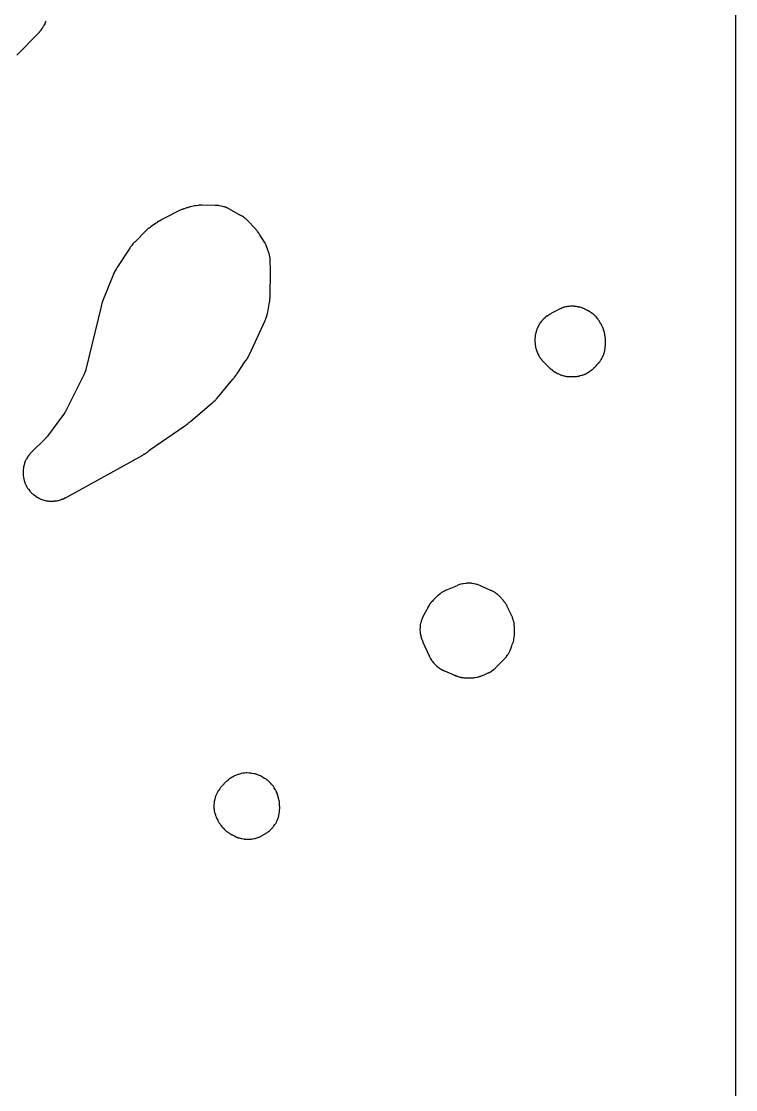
# Model space of a CAD drawing. Header units: millimetres. Extents: x 0 to 300, y 0 to 300.
# Drawn here: x 237.7 to 300.1, y 56.7 to 150 of the extents above; entities that cross this region are included whole.
import ezdxf

# ---------------------------------------------------------------- set-up
doc = ezdxf.new("R2010")
doc.units = ezdxf.units.MM
doc.layers.add('CUT', color=7, linetype='CONTINUOUS')

msp = doc.modelspace()

# ---------------------------------------------------------------- linework, layer by layer
at = {"layer": 'CUT'}
for points in [[(300.05, 299.43), (300.05, 0.57)], [(237.29, 147.05), (239.21, 148.99), (239.25, 149.03), (239.27, 149.07), (239.28, 149.08), (239.35, 149.16), (239.36, 149.18), (239.38, 149.2), (239.4, 149.22), (239.51, 149.37), (239.51, 149.38), (239.54, 149.42), (239.63, 149.57), (239.67, 149.63), (239.67, 149.64), (239.68, 149.66), (239.68, 149.67), (239.69, 149.68), (239.69, 149.69), (239.71, 149.71), (239.75, 149.79), (239.77, 149.84), (239.77, 149.85), (239.79, 149.9), (239.82, 149.98), (239.84, 150.04)]]:
    msp.add_lwpolyline(points, dxfattribs=at)
for points in [[(237.87, 110.15), (237.89, 110.08), (237.94, 109.87), (237.95, 109.85), (237.96, 109.79), (237.98, 109.75), (237.98, 109.74), (238, 109.68), (238.02, 109.63), (238.05, 109.58), (238.13, 109.41), (238.17, 109.33), (238.2, 109.28), (238.23, 109.24), (238.24, 109.22), (238.26, 109.2), (238.3, 109.14), (238.42, 108.99), (238.43, 108.98), (238.53, 108.86), (238.57, 108.81), (238.62, 108.77), (238.67, 108.73), (238.71, 108.7), (238.72, 108.7), (238.75, 108.67), (238.75, 108.66), (238.79, 108.64), (238.94, 108.53), (238.98, 108.5), (239.13, 108.41), (239.17, 108.39), (239.19, 108.37), (239.22, 108.36), (239.24, 108.35), (239.25, 108.35), (239.28, 108.32), (239.33, 108.3), (239.38, 108.28), (239.41, 108.27), (239.57, 108.21), (239.65, 108.19), (239.68, 108.19), (239.86, 108.14), (239.91, 108.13), (239.94, 108.13), (239.96, 108.12), (240.01, 108.12), (240.02, 108.12), (240.09, 108.11), (240.13, 108.11), (240.33, 108.1), (240.4, 108.1), (240.55, 108.11), (240.59, 108.12), (240.74, 108.14), (240.75, 108.14), (240.82, 108.14), (240.9, 108.16), (240.94, 108.17), (241, 108.19), (241.1, 108.22), (241.2, 108.26), (241.23, 108.27), (241.25, 108.27), (241.27, 108.28), (241.31, 108.29), (241.36, 108.31), (241.49, 108.38), (241.52, 108.39), (241.54, 108.4), (241.56, 108.41), (241.58, 108.42), (241.59, 108.43), (248.28, 112.12), (248.33, 112.15), (248.37, 112.19), (248.41, 112.21), (248.55, 112.29), (248.56, 112.29), (248.6, 112.32), (248.65, 112.35), (248.69, 112.38), (248.76, 112.45), (248.77, 112.45), (248.78, 112.47), (248.79, 112.48), (248.8, 112.48), (248.81, 112.49), (248.84, 112.51), (248.85, 112.52), (248.88, 112.55), (248.9, 112.56), (248.91, 112.57), (251.95, 114.67), (251.96, 114.67), (251.99, 114.69), (252.01, 114.71), (252.04, 114.73), (252.05, 114.74), (252.07, 114.75), (252.1, 114.76), (252.1, 114.77), (252.11, 114.78), (252.12, 114.79), (252.13, 114.79), (252.14, 114.8), (252.18, 114.82), (252.19, 114.84), (252.22, 114.85), (252.26, 114.9), (252.3, 114.94), (252.31, 114.95), (252.32, 114.96), (252.33, 114.96), (252.35, 114.98), (252.37, 115), (252.38, 115), (252.41, 115.02), (252.42, 115.03), (252.43, 115.04), (252.47, 115.08), (254.29, 116.62), (254.32, 116.66), (254.34, 116.67), (254.39, 116.71), (254.47, 116.78), (254.49, 116.81), (254.53, 116.85), (254.53, 116.84), (254.6, 116.9), (254.63, 116.94), (254.65, 116.96), (254.69, 117), (254.72, 117.04), (254.73, 117.05), (254.73, 117.06), (254.74, 117.06), (254.74, 117.07), (254.75, 117.08), (254.77, 117.1), (254.78, 117.1), (256.16, 118.74), (256.18, 118.76), (256.21, 118.8), (256.29, 118.91), (256.29, 118.92), (256.3, 118.93), (256.32, 118.96), (256.4, 119.07), (256.43, 119.11), (256.45, 119.13), (256.47, 119.15), (256.47, 119.16), (256.49, 119.19), (256.5, 119.21), (256.5, 119.22), (256.51, 119.22), (256.52, 119.24), (256.54, 119.26), (256.55, 119.28), (257.21, 120.27), (257.28, 120.37), (257.29, 120.38), (257.29, 120.39), (257.3, 120.4), (257.3, 120.41), (257.31, 120.42), (257.34, 120.45), (257.34, 120.46), (257.38, 120.5), (257.38, 120.51), (257.41, 120.55), (257.42, 120.57), (257.45, 120.62), (257.46, 120.64), (257.48, 120.66), (257.49, 120.68), (257.5, 120.7), (257.53, 120.75), (257.54, 120.77), (257.55, 120.79), (257.55, 120.8), (257.57, 120.86), (257.58, 120.87), (257.59, 120.9), (257.59, 120.91), (258.97, 123.89), (258.98, 123.9), (259, 123.96), (259.01, 123.96), (259.03, 124.02), (259.07, 124.13), (259.08, 124.15), (259.09, 124.18), (259.1, 124.21), (259.18, 124.5), (259.19, 124.55), (259.19, 124.56), (259.2, 124.61), (259.36, 125.48), (259.37, 125.54), (259.37, 125.59), (259.37, 125.61), (259.39, 125.78), (259.39, 125.79), (259.4, 125.83), (259.41, 125.89), (259.41, 125.95), (259.41, 126.03), (259.43, 128.15), (259.43, 128.16), (259.43, 128.3), (259.43, 128.32), (259.41, 129.08), (259.41, 129.16), (259.41, 129.21), (259.4, 129.34), (259.39, 129.38), (259.38, 129.43), (259.34, 129.6), (259.34, 129.61), (259.33, 129.68), (259.31, 129.74), (259.29, 129.79), (259.29, 129.81), (259.27, 129.86), (259.27, 129.87), (259.19, 130.11), (259.18, 130.14), (259.16, 130.19), (259.07, 130.42), (259.05, 130.46), (259.03, 130.5), (258.99, 130.57), (258.99, 130.58), (258.98, 130.59), (258.97, 130.62), (258.96, 130.63), (258.96, 130.64), (258.96, 130.65), (258.94, 130.67), (258.92, 130.7), (258.91, 130.72), (258.51, 131.37), (258.47, 131.43), (258.42, 131.48), (258.42, 131.49), (258.41, 131.5), (258.31, 131.64), (258.3, 131.66), (258.26, 131.71), (258.26, 131.72), (258.22, 131.78), (258.18, 131.83), (258.14, 131.87), (258.12, 131.89), (258.1, 131.91), (258.08, 131.94), (257.46, 132.57), (257.44, 132.6), (257.4, 132.64), (257.35, 132.69), (257.3, 132.73), (257.26, 132.76), (257.21, 132.81), (257.12, 132.88), (257.11, 132.89), (257.07, 132.92), (257.03, 132.95), (256.98, 132.98), (256.97, 132.98), (256.96, 132.99), (256.95, 132.99), (256.92, 133.02), (256.9, 133.03), (256.89, 133.03), (256.85, 133.05), (256.84, 133.05), (256.83, 133.06), (255.85, 133.6), (255.81, 133.63), (255.76, 133.66), (255.71, 133.69), (255.7, 133.69), (255.68, 133.7), (255.65, 133.71), (255.64, 133.72), (255.63, 133.73), (255.62, 133.73), (255.59, 133.74), (255.57, 133.75), (255.53, 133.76), (255.52, 133.77), (255.49, 133.78), (255.43, 133.8), (255.41, 133.8), (255.38, 133.81), (255.37, 133.81), (255.36, 133.81), (255.17, 133.86), (255.12, 133.87), (254.95, 133.9), (254.92, 133.91), (254.83, 133.92), (254.82, 133.92), (254.72, 133.93), (254.66, 133.93), (254.61, 133.93), (253.46, 133.95), (253.42, 133.95), (253.19, 133.94), (253.14, 133.93), (252.95, 133.9), (252.93, 133.9), (252.88, 133.9), (252.82, 133.89), (252.42, 133.8), (252.36, 133.78), (252.32, 133.76), (252.23, 133.74), (252.2, 133.73), (252.17, 133.73), (252.14, 133.72), (252.11, 133.71), (252.09, 133.71), (252.04, 133.69), (251.89, 133.64), (251.84, 133.62), (251.82, 133.61), (251.74, 133.58), (251.68, 133.56), (251.65, 133.54), (251.58, 133.51), (251.55, 133.5), (250.13, 132.77), (250.08, 132.75), (250.02, 132.73), (249.97, 132.71), (249.95, 132.7), (249.94, 132.69), (249.92, 132.68), (249.9, 132.66), (249.89, 132.65), (249.87, 132.64), (249.84, 132.63), (249.84, 132.62), (249.83, 132.62), (249.79, 132.59), (249.76, 132.58), (249.72, 132.56), (249.71, 132.56), (249.7, 132.55), (249.68, 132.54), (249.66, 132.53), (249.65, 132.52), (249.64, 132.52), (249.63, 132.51), (249.62, 132.5), (249.61, 132.5), (249.6, 132.49), (249.59, 132.48), (249.58, 132.48), (249.57, 132.47), (249.55, 132.46), (249.53, 132.44), (249.5, 132.42), (249.46, 132.39), (249.43, 132.37), (249.42, 132.36), (249.41, 132.35), (249.02, 132.08), (249.01, 132.08), (248.99, 132.06), (248.97, 132.05), (248.95, 132.03), (248.92, 132.01), (248.88, 131.98), (248.84, 131.95), (248.82, 131.93), (248.79, 131.91), (248.77, 131.9), (248.76, 131.89), (248.72, 131.87), (248.58, 131.75), (248.54, 131.71), (247.61, 130.75), (247.59, 130.73), (247.58, 130.72), (247.56, 130.71), (247.51, 130.67), (247.47, 130.63), (247.43, 130.58), (247.35, 130.48), (247.34, 130.46), (247.32, 130.44), (247.3, 130.41), (247.29, 130.39), (247.22, 130.3), (247.19, 130.26), (247.19, 130.25), (247.16, 130.21), (247.15, 130.19), (246.03, 128.49), (245.99, 128.43), (245.97, 128.39), (245.96, 128.37), (245.86, 128.19), (245.82, 128.11), (245.74, 127.94), (245.7, 127.86), (245.69, 127.84), (245.67, 127.79), (244.8, 125.61), (244.79, 125.6), (244.79, 125.59), (244.78, 125.57), (244.77, 125.54), (244.76, 125.5), (244.75, 125.48), (244.75, 125.46), (244.74, 125.44), (244.74, 125.43), (244.72, 125.38), (244.72, 125.37), (244.72, 125.36), (244.68, 125.24), (244.68, 125.23), (244.67, 125.19), (244.66, 125.17), (244.66, 125.16), (244.65, 125.11), (243.32, 119.59), (243.3, 119.52), (243.29, 119.51), (243.28, 119.48), (243.27, 119.45), (243.26, 119.43), (243.25, 119.4), (243.24, 119.37), (243.23, 119.34), (243.23, 119.33), (243.22, 119.32), (243.22, 119.31), (243.22, 119.3), (243.21, 119.29), (243.21, 119.27), (243.21, 119.26), (243.2, 119.25), (243.2, 119.24), (243.18, 119.22), (243.17, 119.2), (243.16, 119.18), (243.16, 119.17), (243.14, 119.13), (241.68, 116.23), (241.65, 116.17), (241.63, 116.11), (241.62, 116.1), (241.62, 116.09), (241.58, 116.02), (241.57, 116), (241.56, 115.98), (241.53, 115.93), (241.52, 115.9), (241.5, 115.87), (241.5, 115.86), (241.49, 115.85), (241.47, 115.83), (241.46, 115.81), (241.45, 115.8), (241.44, 115.79), (239.96, 113.79), (239.93, 113.74), (239.9, 113.7), (239.84, 113.64), (239.84, 113.63), (239.82, 113.62), (239.81, 113.6), (239.8, 113.6), (239.76, 113.55), (238.61, 112.4), (238.58, 112.38), (238.54, 112.35), (238.51, 112.31), (238.48, 112.28), (238.43, 112.24), (238.41, 112.2), (238.4, 112.18), (238.36, 112.13), (238.35, 112.11), (238.29, 112.04), (238.26, 112), (238.23, 111.95), (238.23, 111.94), (238.22, 111.93), (238.21, 111.91), (238.18, 111.88), (238.13, 111.8), (238.1, 111.75), (238.1, 111.74), (238.08, 111.7), (238.06, 111.65), (238.03, 111.6), (238.02, 111.59), (238.02, 111.58), (238.01, 111.55), (238, 111.53), (237.99, 111.49), (237.98, 111.48), (237.97, 111.45), (237.96, 111.41), (237.95, 111.39), (237.95, 111.36), (237.94, 111.34), (237.94, 111.32), (237.93, 111.31), (237.9, 111.17), (237.88, 111.12), (237.87, 111.06), (237.84, 110.82), (237.84, 110.79), (237.83, 110.64), (237.83, 110.56), (237.84, 110.43), (237.84, 110.42), (237.84, 110.39), (237.84, 110.37), (237.85, 110.33), (237.87, 110.23), (237.87, 110.22), (237.87, 110.2)], [(282.54, 121.85), (282.55, 121.84), (282.55, 121.83), (282.55, 121.81), (282.55, 121.78), (282.55, 121.75), (282.56, 121.71), (282.57, 121.67), (282.57, 121.65), (282.57, 121.63), (282.58, 121.57), (282.59, 121.51), (282.6, 121.47), (282.62, 121.41), (282.64, 121.33), (282.64, 121.32), (282.65, 121.3), (282.66, 121.28), (282.66, 121.27), (282.68, 121.22), (282.68, 121.21), (282.69, 121.18), (282.69, 121.17), (282.71, 121.13), (282.71, 121.11), (282.72, 121.09), (282.73, 121.06), (282.74, 121.04), (282.76, 121.01), (282.77, 121), (282.78, 120.98), (282.78, 120.97), (282.83, 120.87), (282.85, 120.83), (282.86, 120.82), (282.86, 120.81), (282.87, 120.79), (282.87, 120.78), (282.88, 120.76), (282.92, 120.71), (282.95, 120.65), (282.97, 120.63), (282.98, 120.63), (282.99, 120.62), (282.99, 120.61), (283.01, 120.59), (283.02, 120.57), (283.03, 120.56), (283.08, 120.5), (283.09, 120.48), (283.11, 120.46), (283.11, 120.45), (283.13, 120.43), (283.14, 120.42), (283.14, 120.41), (283.15, 120.4), (283.19, 120.36), (283.25, 120.3), (283.28, 120.27), (283.3, 120.25), (283.3, 120.24), (283.84, 119.71), (283.86, 119.7), (283.87, 119.69), (283.91, 119.64), (283.95, 119.62), (283.96, 119.62), (283.97, 119.61), (283.97, 119.6), (283.98, 119.59), (283.99, 119.59), (284.02, 119.57), (284.03, 119.55), (284.04, 119.54), (284.05, 119.53), (284.06, 119.53), (284.07, 119.52), (284.08, 119.51), (284.23, 119.4), (284.26, 119.38), (284.28, 119.37), (284.29, 119.36), (284.3, 119.36), (284.31, 119.36), (284.33, 119.34), (284.4, 119.3), (284.41, 119.29), (284.43, 119.28), (284.44, 119.28), (284.46, 119.26), (284.49, 119.25), (284.51, 119.24), (284.52, 119.24), (284.53, 119.24), (284.66, 119.18), (284.7, 119.16), (284.71, 119.15), (284.72, 119.15), (284.73, 119.15), (284.74, 119.14), (284.75, 119.14), (284.79, 119.12), (284.8, 119.12), (284.85, 119.1), (284.88, 119.09), (284.9, 119.08), (284.96, 119.07), (284.97, 119.07), (284.98, 119.07), (285.11, 119.04), (285.12, 119.03), (285.14, 119.03), (285.17, 119.02), (285.18, 119.02), (285.22, 119.01), (285.27, 119), (285.33, 119), (285.34, 119), (285.36, 119), (285.38, 119), (285.39, 118.99), (285.4, 118.99), (285.42, 118.99), (285.44, 118.99), (285.46, 118.99), (285.49, 118.99), (285.5, 118.99), (285.54, 118.99), (285.57, 118.99), (285.59, 118.98), (285.61, 118.98), (285.62, 118.98), (285.64, 118.98), (285.68, 118.98), (285.74, 118.98), (285.82, 118.98), (285.89, 118.98), (285.9, 118.98), (285.91, 118.98), (285.92, 118.99), (285.95, 118.99), (285.97, 118.99), (286.01, 118.99), (286.02, 118.99), (286.03, 118.99), (286.04, 118.99), (286.06, 118.99), (286.08, 118.99), (286.11, 119), (286.12, 119), (286.13, 119), (286.16, 119), (286.18, 119), (286.2, 119), (286.21, 119.01), (286.22, 119.01), (286.23, 119.01), (286.24, 119.01), (286.26, 119.01), (286.27, 119.02), (286.28, 119.02), (286.29, 119.02), (286.3, 119.02), (286.33, 119.02), (286.37, 119.03), (286.38, 119.03), (286.39, 119.04), (286.4, 119.04), (286.41, 119.04), (286.43, 119.04), (286.45, 119.05), (286.47, 119.06), (286.6, 119.09), (286.61, 119.09), (286.62, 119.09), (286.64, 119.1), (286.66, 119.11), (286.67, 119.11), (286.74, 119.14), (286.83, 119.17), (286.84, 119.17), (286.85, 119.17), (286.89, 119.19), (286.9, 119.2), (286.91, 119.2), (286.93, 119.21), (286.94, 119.22), (286.96, 119.23), (287.07, 119.28), (287.08, 119.29), (287.12, 119.31), (287.15, 119.33), (287.28, 119.41), (287.29, 119.42), (287.33, 119.44), (287.34, 119.45), (287.41, 119.5), (287.48, 119.55), (287.48, 119.56), (287.52, 119.59), (287.53, 119.59), (287.54, 119.6), (287.58, 119.64), (287.61, 119.66), (287.61, 119.67), (287.63, 119.68), (287.67, 119.72), (287.68, 119.73), (287.7, 119.75), (287.71, 119.76), (287.72, 119.77), (287.72, 119.78), (287.73, 119.79), (287.75, 119.81), (287.87, 119.93), (287.96, 120.02), (287.96, 120.03), (287.98, 120.05), (287.99, 120.05), (288, 120.06), (288, 120.07), (288.03, 120.1), (288.04, 120.11), (288.07, 120.14), (288.07, 120.15), (288.09, 120.17), (288.1, 120.18), (288.11, 120.2), (288.12, 120.21), (288.13, 120.21), (288.15, 120.24), (288.17, 120.26), (288.19, 120.28), (288.25, 120.37), (288.25, 120.38), (288.26, 120.39), (288.28, 120.42), (288.29, 120.44), (288.29, 120.45), (288.31, 120.47), (288.32, 120.48), (288.33, 120.5), (288.35, 120.53), (288.37, 120.57), (288.37, 120.58), (288.38, 120.6), (288.4, 120.63), (288.4, 120.64), (288.41, 120.65), (288.44, 120.71), (288.48, 120.8), (288.49, 120.82), (288.5, 120.83), (288.51, 120.85), (288.53, 120.9), (288.55, 120.96), (288.58, 121.06), (288.59, 121.1), (288.6, 121.11), (288.61, 121.16), (288.61, 121.18), (288.62, 121.22), (288.62, 121.23), (288.63, 121.28), (288.64, 121.31), (288.64, 121.34), (288.64, 121.36), (288.65, 121.43), (288.66, 121.47), (288.67, 121.52), (288.67, 121.56), (288.67, 121.58), (288.67, 121.61), (288.67, 121.62), (288.67, 121.65), (288.68, 121.66), (288.68, 121.67), (288.68, 121.68), (288.68, 121.72), (288.68, 121.76), (288.68, 121.78), (288.68, 121.81), (288.68, 121.93), (288.68, 122.2), (288.68, 122.23), (288.68, 122.26), (288.68, 122.33), (288.67, 122.36), (288.67, 122.38), (288.67, 122.41), (288.67, 122.43), (288.67, 122.44), (288.66, 122.45), (288.66, 122.47), (288.64, 122.62), (288.64, 122.63), (288.64, 122.64), (288.64, 122.65), (288.63, 122.66), (288.63, 122.67), (288.63, 122.68), (288.63, 122.69), (288.63, 122.7), (288.62, 122.71), (288.62, 122.72), (288.61, 122.76), (288.61, 122.77), (288.61, 122.8), (288.6, 122.8), (288.6, 122.81), (288.6, 122.82), (288.6, 122.83), (288.59, 122.86), (288.59, 122.87), (288.58, 122.88), (288.58, 122.89), (288.57, 122.91), (288.57, 122.92), (288.52, 123.07), (288.51, 123.09), (288.51, 123.1), (288.5, 123.12), (288.5, 123.13), (288.45, 123.26), (288.43, 123.3), (288.43, 123.31), (288.41, 123.34), (288.38, 123.41), (288.37, 123.44), (288.33, 123.52), (288.3, 123.57), (288.28, 123.59), (288.27, 123.6), (288.27, 123.61), (288.27, 123.62), (288.26, 123.62), (288.17, 123.78), (288.15, 123.81), (288.15, 123.82), (288.15, 123.83), (288.14, 123.84), (288.13, 123.86), (288.09, 123.91), (288.09, 123.92), (288.06, 123.96), (288.05, 123.97), (288.05, 123.98), (288.04, 123.99), (288.03, 123.99), (288.02, 124), (288.01, 124.02), (288, 124.03), (287.99, 124.05), (287.97, 124.08), (287.9, 124.16), (287.86, 124.2), (287.74, 124.32), (287.7, 124.36), (287.63, 124.42), (287.59, 124.45), (287.58, 124.46), (287.56, 124.47), (287.54, 124.48), (287.53, 124.49), (287.53, 124.5), (287.52, 124.51), (287.51, 124.51), (287.5, 124.52), (287.47, 124.54), (287.46, 124.55), (287.45, 124.55), (287.44, 124.56), (287.4, 124.59), (287.38, 124.6), (287.37, 124.61), (287.35, 124.62), (287.34, 124.62), (287.32, 124.63), (287.16, 124.72), (287.16, 124.73), (287.14, 124.74), (287.13, 124.74), (287.11, 124.76), (287.06, 124.79), (286.94, 124.85), (286.89, 124.87), (286.88, 124.87), (286.87, 124.88), (286.85, 124.89), (286.77, 124.92), (286.74, 124.93), (286.73, 124.93), (286.72, 124.94), (286.71, 124.94), (286.69, 124.95), (286.68, 124.95), (286.67, 124.96), (286.64, 124.97), (286.48, 125.03), (286.43, 125.04), (286.41, 125.04), (286.38, 125.05), (286.36, 125.05), (286.34, 125.05), (286.3, 125.06), (286.23, 125.08), (286.21, 125.08), (286.17, 125.09), (286.12, 125.1), (286.09, 125.1), (286.04, 125.11), (286.01, 125.11), (285.99, 125.11), (285.95, 125.11), (285.94, 125.12), (285.93, 125.12), (285.79, 125.12), (285.76, 125.12), (285.75, 125.12), (285.71, 125.12), (285.7, 125.12), (285.69, 125.12), (285.67, 125.12), (285.64, 125.12), (285.51, 125.11), (285.45, 125.1), (285.44, 125.1), (285.37, 125.1), (285.29, 125.08), (285.27, 125.07), (285.25, 125.07), (285.21, 125.06), (285.1, 125.03), (285.09, 125.03), (285.05, 125.02), (285.03, 125.01), (285.02, 125.01), (284.99, 125.01), (284.94, 124.99), (284.89, 124.97), (284.84, 124.95), (284.83, 124.94), (284.82, 124.94), (284.81, 124.93), (284.76, 124.91), (284.75, 124.9), (284.74, 124.9), (284.66, 124.86), (284.62, 124.84), (284.61, 124.84), (284.59, 124.83), (284.55, 124.82), (283.98, 124.51), (283.94, 124.48), (283.88, 124.44), (283.83, 124.41), (283.81, 124.39), (283.64, 124.29), (283.6, 124.27), (283.46, 124.17), (283.41, 124.12), (283.3, 124.02), (283.28, 124), (283.23, 123.95), (283.18, 123.9), (283.17, 123.88), (283.15, 123.86), (283.14, 123.86), (283.14, 123.85), (283.09, 123.81), (282.99, 123.68), (282.96, 123.63), (282.93, 123.58), (282.92, 123.55), (282.91, 123.53), (282.91, 123.52), (282.9, 123.5), (282.89, 123.49), (282.88, 123.48), (282.85, 123.44), (282.83, 123.4), (282.83, 123.39), (282.82, 123.39), (282.82, 123.38), (282.81, 123.36), (282.8, 123.35), (282.8, 123.34), (282.79, 123.33), (282.77, 123.28), (282.76, 123.27), (282.75, 123.25), (282.74, 123.23), (282.74, 123.22), (282.72, 123.18), (282.7, 123.11), (282.69, 123.08), (282.67, 123.03), (282.65, 122.97), (282.64, 122.94), (282.64, 122.93), (282.64, 122.92), (282.63, 122.88), (282.61, 122.8), (282.6, 122.79), (282.6, 122.78), (282.58, 122.72), (282.58, 122.7), (282.57, 122.65), (282.56, 122.61), (282.55, 122.56), (282.55, 122.55), (282.54, 122.5), (282.54, 122.44), (282.54, 122.43), (282.54, 122.41), (282.53, 122.31), (282.53, 122.27), (282.53, 122.21), (282.53, 122.18), (282.53, 122.05), (282.53, 121.98), (282.54, 121.94), (282.54, 121.93), (282.54, 121.89), (282.54, 121.88)], [(272.55, 96.37), (272.56, 96.31), (272.57, 96.27), (272.59, 96.19), (272.6, 96.14), (272.62, 96.1), (272.62, 96.09), (272.63, 96.07), (272.64, 96.05), (272.65, 96.04), (272.7, 95.9), (272.73, 95.84), (272.74, 95.8), (273.29, 94.59), (273.3, 94.58), (273.32, 94.52), (273.34, 94.47), (273.37, 94.43), (273.37, 94.42), (273.38, 94.4), (273.39, 94.39), (273.49, 94.22), (273.52, 94.17), (273.55, 94.12), (273.66, 93.99), (273.67, 93.98), (273.67, 93.97), (273.72, 93.93), (273.81, 93.84), (273.82, 93.83), (273.91, 93.74), (273.95, 93.69), (273.96, 93.69), (273.97, 93.68), (274.1, 93.57), (274.15, 93.54), (274.2, 93.51), (274.38, 93.41), (274.4, 93.39), (274.54, 93.32), (274.56, 93.31), (274.58, 93.3), (274.6, 93.29), (274.63, 93.28), (275.45, 92.92), (275.46, 92.92), (275.48, 92.91), (275.5, 92.9), (275.52, 92.89), (275.53, 92.89), (275.59, 92.87), (275.6, 92.86), (275.68, 92.84), (275.7, 92.83), (275.72, 92.82), (275.74, 92.81), (275.75, 92.81), (275.77, 92.81), (275.79, 92.8), (275.81, 92.79), (275.83, 92.79), (275.98, 92.74), (276.04, 92.72), (276.07, 92.72), (276.1, 92.71), (276.13, 92.71), (276.16, 92.71), (276.19, 92.7), (276.22, 92.69), (276.31, 92.68), (276.33, 92.68), (276.44, 92.67), (276.49, 92.67), (276.51, 92.67), (276.78, 92.66), (276.83, 92.66), (277.03, 92.67), (277.07, 92.67), (277.12, 92.67), (277.18, 92.68), (277.29, 92.7), (277.51, 92.74), (277.56, 92.75), (277.62, 92.77), (277.73, 92.81), (277.74, 92.81), (277.79, 92.83), (278.15, 92.97), (278.18, 92.98), (278.28, 93.03), (278.44, 93.1), (278.49, 93.12), (278.5, 93.12), (278.5, 93.13), (278.55, 93.14), (278.59, 93.16), (278.6, 93.16), (278.61, 93.17), (278.65, 93.19), (278.67, 93.21), (278.7, 93.23), (278.73, 93.25), (278.92, 93.39), (278.93, 93.4), (278.98, 93.44), (279.02, 93.48), (279.03, 93.49), (279.08, 93.53), (279.12, 93.57), (279.14, 93.59), (279.78, 94.23), (279.79, 94.24), (279.93, 94.38), (279.97, 94.42), (280.01, 94.47), (280.04, 94.52), (280.05, 94.54), (280.1, 94.61), (280.1, 94.62), (280.11, 94.62), (280.13, 94.65), (280.14, 94.66), (280.14, 94.67), (280.17, 94.71), (280.19, 94.73), (280.22, 94.78), (280.25, 94.84), (280.27, 94.89), (280.35, 95.06), (280.37, 95.12), (280.38, 95.15), (280.39, 95.16), (280.41, 95.21), (280.51, 95.46), (280.51, 95.47), (280.55, 95.58), (280.63, 95.77), (280.65, 95.82), (280.66, 95.88), (280.67, 95.93), (280.68, 95.97), (280.68, 95.99), (280.69, 96.06), (280.71, 96.21), (280.72, 96.24), (280.73, 96.36), (280.73, 96.41), (280.73, 96.45), (280.74, 96.96), (280.74, 97.01), (280.73, 97.12), (280.73, 97.13), (280.73, 97.16), (280.72, 97.21), (280.7, 97.4), (280.7, 97.43), (280.7, 97.49), (280.69, 97.54), (280.68, 97.59), (280.66, 97.65), (280.64, 97.7), (280.63, 97.71), (280.59, 97.85), (280.58, 97.87), (280.57, 97.93), (280.56, 97.98), (280.54, 98.03), (280.52, 98.08), (280.49, 98.12), (280.47, 98.15), (280.11, 98.9), (280.1, 98.92), (280.07, 99), (280.06, 99.02), (280.02, 99.08), (279.98, 99.13), (279.95, 99.18), (279.84, 99.32), (279.83, 99.34), (279.81, 99.36), (279.79, 99.39), (279.75, 99.43), (279.75, 99.44), (279.67, 99.54), (279.65, 99.57), (279.62, 99.61), (279.58, 99.66), (279.53, 99.71), (279.52, 99.71), (279.49, 99.74), (279.46, 99.77), (279.46, 99.78), (279.41, 99.83), (279.36, 99.87), (279.32, 99.9), (279.27, 99.95), (279.18, 100.02), (279.13, 100.05), (279.12, 100.06), (279.11, 100.07), (279.1, 100.07), (279.09, 100.08), (279.08, 100.09), (279.07, 100.09), (279.06, 100.1), (279.05, 100.11), (279.03, 100.12), (279.01, 100.14), (278.93, 100.19), (278.88, 100.22), (278.83, 100.24), (278.82, 100.24), (278.81, 100.25), (278.78, 100.26), (278.75, 100.27), (278.7, 100.29), (278.68, 100.3), (277.83, 100.69), (277.79, 100.7), (277.72, 100.73), (277.57, 100.79), (277.52, 100.81), (277.45, 100.83), (277.25, 100.88), (277.18, 100.89), (277.06, 100.91), (277.03, 100.92), (276.95, 100.93), (276.8, 100.94), (276.72, 100.94), (276.55, 100.93), (276.51, 100.92), (276.29, 100.89), (276.22, 100.88), (276.1, 100.85), (276.03, 100.84), (275.97, 100.82), (275.88, 100.79), (275.8, 100.76), (275.78, 100.75), (275.74, 100.72), (275.73, 100.72), (274.85, 100.35), (274.78, 100.32), (274.73, 100.31), (274.68, 100.29), (274.66, 100.28), (274.62, 100.24), (274.61, 100.24), (274.55, 100.21), (274.55, 100.2), (274.44, 100.14), (274.43, 100.14), (274.41, 100.13), (274.39, 100.12), (274.34, 100.09), (274.29, 100.05), (274.25, 100.01), (274.21, 99.97), (274.08, 99.87), (274.05, 99.85), (274, 99.81), (273.96, 99.77), (273.93, 99.74), (273.7, 99.51), (273.69, 99.5), (273.67, 99.49), (273.54, 99.35), (273.53, 99.33), (273.48, 99.28), (273.47, 99.26), (273.44, 99.23), (273.43, 99.22), (273.4, 99.18), (273.39, 99.17), (273.38, 99.16), (273.37, 99.15), (273.37, 99.14), (273.36, 99.13), (273.36, 99.12), (273.33, 99.08), (273.33, 99.07), (273.32, 99.06), (273.31, 99.05), (273.3, 99.03), (273.24, 98.93), (273.21, 98.89), (273.2, 98.87), (273.19, 98.84), (272.79, 98.11), (272.77, 98.06), (272.76, 98.03), (272.75, 98.02), (272.75, 98.01), (272.73, 97.97), (272.72, 97.96), (272.7, 97.92), (272.7, 97.91), (272.68, 97.87), (272.67, 97.84), (272.65, 97.79), (272.65, 97.78), (272.6, 97.64), (272.58, 97.58), (272.58, 97.57), (272.58, 97.55), (272.57, 97.51), (272.54, 97.4), (272.54, 97.39), (272.54, 97.38), (272.52, 97.33), (272.51, 97.28), (272.5, 97.23), (272.5, 97.17), (272.5, 97.09), (272.49, 96.89), (272.49, 96.82), (272.5, 96.67), (272.51, 96.59), (272.52, 96.56)], [(254.58, 80.87), (254.63, 80.72), (254.63, 80.7), (254.64, 80.67), (254.64, 80.64), (254.66, 80.59), (254.68, 80.54), (254.68, 80.53), (254.7, 80.49), (254.7, 80.48), (254.73, 80.43), (254.83, 80.25), (254.84, 80.21), (254.85, 80.19), (254.88, 80.15), (254.97, 79.99), (254.99, 79.95), (255, 79.93), (255.04, 79.88), (255.07, 79.82), (255.1, 79.8), (255.11, 79.79), (255.12, 79.78), (255.19, 79.68), (255.23, 79.64), (255.25, 79.62), (255.26, 79.6), (255.29, 79.57), (255.31, 79.56), (255.39, 79.47), (255.41, 79.46), (255.42, 79.44), (255.46, 79.39), (255.5, 79.35), (255.54, 79.31), (255.59, 79.28), (255.62, 79.26), (255.64, 79.24), (255.66, 79.23), (255.72, 79.18), (255.76, 79.16), (255.77, 79.16), (255.8, 79.13), (255.82, 79.12), (255.9, 79.07), (255.93, 79.05), (255.98, 79.02), (255.99, 79.01), (256.01, 79), (256.02, 79), (256.03, 78.99), (256.06, 78.98), (256.07, 78.97), (256.08, 78.97), (256.11, 78.95), (256.15, 78.92), (256.21, 78.89), (256.22, 78.89), (256.26, 78.87), (256.28, 78.86), (256.31, 78.85), (256.41, 78.8), (256.42, 78.79), (256.43, 78.79), (256.44, 78.79), (256.46, 78.77), (256.47, 78.77), (256.48, 78.76), (256.51, 78.75), (256.53, 78.74), (256.57, 78.73), (256.59, 78.72), (256.62, 78.71), (256.64, 78.7), (256.65, 78.7), (256.67, 78.7), (256.69, 78.69), (256.7, 78.69), (256.89, 78.64), (256.94, 78.63), (257.1, 78.6), (257.14, 78.59), (257.2, 78.58), (257.23, 78.58), (257.26, 78.58), (257.29, 78.57), (257.35, 78.57), (257.4, 78.57), (257.43, 78.57), (257.62, 78.58), (257.66, 78.58), (257.72, 78.58), (257.78, 78.59), (257.87, 78.61), (258.03, 78.64), (258.04, 78.64), (258.08, 78.65), (258.11, 78.65), (258.17, 78.67), (258.32, 78.72), (258.35, 78.73), (258.36, 78.74), (258.39, 78.75), (258.4, 78.75), (258.41, 78.76), (258.45, 78.77), (258.53, 78.8), (258.55, 78.81), (258.57, 78.82), (258.62, 78.84), (258.66, 78.87), (258.76, 78.93), (258.81, 78.96), (259.02, 79.08), (259.06, 79.1), (259.11, 79.13), (259.15, 79.16), (259.17, 79.18), (259.2, 79.2), (259.22, 79.21), (259.23, 79.22), (259.27, 79.24), (259.34, 79.3), (259.37, 79.34), (259.4, 79.37), (259.44, 79.41), (259.47, 79.44), (259.5, 79.48), (259.55, 79.53), (259.63, 79.61), (259.67, 79.65), (259.7, 79.69), (259.71, 79.7), (259.72, 79.72), (259.74, 79.75), (259.83, 79.87), (259.87, 79.92), (259.89, 79.95), (259.93, 80.01), (259.95, 80.05), (259.97, 80.1), (259.99, 80.16), (259.99, 80.17), (260.01, 80.21), (260.01, 80.22), (260.02, 80.22), (260.04, 80.26), (260.04, 80.27), (260.05, 80.3), (260.07, 80.34), (260.07, 80.35), (260.12, 80.46), (260.14, 80.51), (260.15, 80.54), (260.16, 80.59), (260.17, 80.64), (260.2, 80.83), (260.22, 80.93), (260.23, 80.99), (260.23, 81.04), (260.23, 81.08), (260.24, 81.29), (260.24, 81.34), (260.23, 81.6), (260.23, 81.66), (260.23, 81.71), (260.22, 81.77), (260.22, 81.79), (260.22, 81.82), (260.22, 81.86), (260.2, 81.93), (260.15, 82.14), (260.14, 82.19), (260.13, 82.22), (260.12, 82.25), (260.12, 82.26), (260.11, 82.3), (260.09, 82.35), (260.09, 82.37), (260.08, 82.41), (260.06, 82.47), (260.04, 82.53), (259.97, 82.69), (259.96, 82.7), (259.95, 82.72), (259.94, 82.74), (259.93, 82.77), (259.92, 82.79), (259.9, 82.83), (259.86, 82.89), (259.85, 82.91), (259.76, 83.05), (259.75, 83.08), (259.73, 83.13), (259.69, 83.18), (259.66, 83.23), (259.62, 83.27), (259.61, 83.28), (259.57, 83.33), (259.52, 83.38), (259.51, 83.39), (259.48, 83.42), (259.48, 83.43), (259.43, 83.48), (259.35, 83.56), (259.3, 83.61), (259.29, 83.61), (259.26, 83.64), (259.25, 83.65), (259.2, 83.7), (259.15, 83.74), (259.14, 83.75), (259.1, 83.79), (259.05, 83.82), (259, 83.86), (258.95, 83.88), (258.92, 83.89), (258.78, 83.98), (258.76, 83.99), (258.7, 84.03), (258.64, 84.06), (258.55, 84.1), (258.53, 84.11), (258.32, 84.19), (258.29, 84.21), (258.25, 84.23), (258.2, 84.25), (258.15, 84.27), (258.1, 84.28), (258.05, 84.29), (258.03, 84.29), (257.99, 84.3), (257.98, 84.3), (257.82, 84.33), (257.73, 84.35), (257.67, 84.36), (257.61, 84.36), (257.57, 84.36), (257.37, 84.37), (257.3, 84.37), (257.16, 84.36), (257.08, 84.35), (257.03, 84.34), (256.88, 84.31), (256.83, 84.29), (256.64, 84.24), (256.61, 84.23), (256.54, 84.21), (256.39, 84.15), (256.37, 84.14), (256.3, 84.11), (256.25, 84.09), (256.24, 84.08), (256.23, 84.08), (256.21, 84.06), (256.2, 84.06), (256.18, 84.04), (256.14, 84.02), (256.13, 84.01), (256.12, 84.01), (256.08, 83.99), (255.99, 83.93), (255.97, 83.92), (255.96, 83.91), (255.95, 83.91), (255.93, 83.89), (255.9, 83.87), (255.85, 83.84), (255.84, 83.84), (255.83, 83.82), (255.77, 83.78), (255.73, 83.74), (255.68, 83.7), (255.67, 83.69), (255.62, 83.66), (255.58, 83.62), (255.43, 83.48), (255.38, 83.43), (255.37, 83.41), (255.36, 83.39), (255.34, 83.37), (255.3, 83.33), (255.15, 83.17), (255.12, 83.14), (255.08, 83.1), (255.04, 83.05), (255, 82.99), (254.92, 82.86), (254.91, 82.84), (254.9, 82.83), (254.89, 82.82), (254.88, 82.81), (254.87, 82.79), (254.85, 82.76), (254.85, 82.75), (254.84, 82.74), (254.84, 82.73), (254.82, 82.71), (254.82, 82.69), (254.72, 82.51), (254.71, 82.49), (254.69, 82.45), (254.68, 82.44), (254.67, 82.4), (254.66, 82.39), (254.64, 82.33), (254.63, 82.29), (254.62, 82.28), (254.61, 82.22), (254.61, 82.21), (254.57, 82.06), (254.56, 82.01), (254.55, 81.98), (254.54, 81.95), (254.54, 81.93), (254.53, 81.9), (254.53, 81.88), (254.52, 81.81), (254.51, 81.76), (254.5, 81.57), (254.5, 81.54), (254.5, 81.35), (254.5, 81.29), (254.51, 81.19), (254.52, 81.13), (254.52, 81.12), (254.52, 81.11), (254.53, 81.06), (254.56, 80.92)]]:
    msp.add_lwpolyline(points, close=True, dxfattribs=at)

doc.saveas('drawing.dxf')
